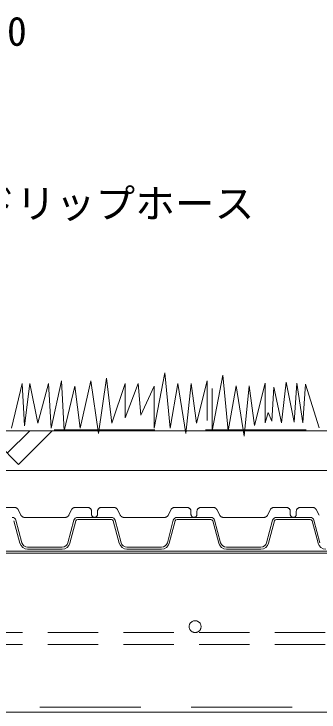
# Model space of a CAD drawing. Units: millimetres, scale not verified. Extents: x -1485 to 1485, y -1050 to 1050.
# Drawn here: x -113.9 to 39.7, y -241.5 to 109.9 of the extents above; entities that cross this region are included whole.
import ezdxf
from ezdxf.enums import TextEntityAlignment as Align

# ---------------------------------------------------------------- set-up
doc = ezdxf.new("R2010")
doc.units = ezdxf.units.MM
doc.header["$LTSCALE"] = 4
doc.linetypes.add('USER1', pattern=[19.05, 12.7, -6.35])
doc.linetypes.add('USER3', pattern=[9.525, 6.35, -3.175])
for name, color, linetype, lineweight in [('0-3_KUTAI', 3, 'Continuous', 18), ('0-4_BOUSUI', 1, 'Continuous', 18), ('0-6_MOJI', 7, 'Continuous', 18), ('0-7_ecom', 7, 'Continuous', 18), ('0-8_GREEN', 3, 'Continuous', 18), ('0-9_FD-L', 4, 'Continuous', 18), ('0-E_dannnetu', 6, 'Continuous', 18), ('0-F_tensen', 7, 'USER3', 18), ('1-0_bousui2', 7, 'USER1', 18)]:
    doc.layers.add(name, color=color, linetype=linetype, lineweight=lineweight)
doc.styles.add('ＭＳ ゴシック', font='')
doc.styles.get('ＭＳ ゴシック').set_extended_font_data('MS Gothic')

msp = doc.modelspace()

# ---------------------------------------------------------------- linework, layer by layer
at = {"layer": '0-3_KUTAI'}
msp.add_line((766.69, -161.504), (-939.062, -161.504), dxfattribs=at)
at = {"layer": '0-4_BOUSUI'}
for p, q in [((766.69, -160.504), (-347.01, -160.504)), ((766.69, -161.504), (-347.01, -161.504))]:
    msp.add_line(p, q, dxfattribs=at)
at = {"layer": '0-7_ecom'}
for p, q in [((766.69, -99.904), (-307.01, -99.904)), ((-128.611, -99.904), (-111.64, -116.875)), ((-105.984, -99.904), (-117.297, -111.218)), ((-94.67, -99.904), (-111.64, -116.875))]:
    msp.add_line(p, q, dxfattribs=at)
at = {"layer": '0-7_ecom', "color": 8}
msp.add_line((131.887, -119.904), (-295.31, -119.904), dxfattribs=at)
at = {"layer": '0-7_ecom', "color": 3, "linetype": 'USER1'}
msp.add_lwpolyline([(-307.01, -62.004), (-303.71, -75.004), (-246.156, -99.504), (643.083, -99.504)], dxfattribs=at)
at = {"layer": '0-8_GREEN'}
for points in [[(-115.197, -98.669), (-109.875, -76.051), (-108.544, -97.339), (-105.883, -76.051), (-101.892, -96.008), (-96.569, -76.051), (-95.239, -98.669), (-89.917, -74.72), (-88.586, -100), (-83.264, -77.381), (-80.603, -98.669), (-75.281, -74.72), (-71.29, -101.33), (-67.298, -73.389), (-64.637, -96.008), (-57.984, -76.051), (-57.984, -93.347), (-51.332, -76.051), (-50.001, -92.017), (-43.349, -77.381), (-43.349, -98.669), (-38.027, -70.728), (-35.365, -98.669), (-31.374, -76.051), (-27.382, -101.33), (-24.721, -76.051), (-22.06, -96.008), (-16.738, -74.72), (-16.738, -94.678)], [(-14.088, -78.616), (-14.088, -99.904), (-8.766, -71.963), (-6.105, -99.904), (-2.114, -77.285), (1.878, -102.565), (4.539, -77.285), (7.2, -97.243), (12.522, -75.955), (12.522, -95.913), (14.017, -90.706), (15.847, -95.011), (16.822, -77.949), (20.721, -95.986), (23.159, -75.512), (27.059, -95.498), (28.521, -75.999), (31.446, -95.986), (32.908, -76.487), (39.733, -98.423)]]:
    msp.add_lwpolyline(points, dxfattribs=at)
at = {"layer": '0-9_FD-L', "linetype": 'USER1'}
for p, q in [((-119.855, -138.504), (-113.588, -138.504)), ((-111.801, -139.606), (-110.394, -142.403)), ((-86.316, -142.403), (-84.909, -139.606)), ((-83.122, -138.504), (-76.855, -138.504)), ((-74.855, -140.504), (-74.855, -142.004)), ((-71.855, -142.004), (-71.855, -140.504)), ((-69.855, -138.504), (-63.588, -138.504)), ((-61.801, -139.606), (-60.394, -142.403)), ((-36.271, -142.403), (-34.864, -139.606)), ((-33.078, -138.504), (-26.81, -138.504)), ((-24.81, -140.504), (-24.81, -142.004)), ((-21.81, -142.004), (-21.81, -140.504)), ((-19.81, -138.504), (-13.543, -138.504)), ((-11.757, -139.606), (-10.35, -142.403)), ((13.729, -142.403), (15.136, -139.606)), ((16.922, -138.504), (23.19, -138.504)), ((25.19, -140.504), (25.19, -142.004)), ((28.19, -142.004), (28.19, -140.504)), ((30.19, -138.504), (36.457, -138.504)), ((38.243, -139.606), (39.65, -142.403)), ((-108.608, -143.504), (-88.103, -143.504)), ((-8.563, -143.504), (11.942, -143.504))]:
    msp.add_line(p, q, dxfattribs=at)
at = {"layer": '0-9_FD-L'}
for p, q in [((-81.818, -143.504), (-64.892, -143.504)), ((-31.774, -143.504), (-14.847, -143.504)), ((18.226, -143.504), (35.153, -143.504)), ((-110.915, -156.535), (-113.925, -145.247)), ((-112.959, -144.989), (-109.949, -156.277)), ((-86.761, -156.277), (-83.751, -144.989)), ((-82.785, -145.247), (-85.795, -156.535)), ((-64.892, -144.504), (-81.818, -144.504)), ((-60.915, -156.535), (-63.925, -145.247)), ((-62.959, -144.989), (-59.949, -156.277)), ((-36.717, -156.277), (-33.706, -144.989)), ((-32.74, -145.247), (-35.75, -156.535)), ((-14.847, -144.504), (-31.774, -144.504)), ((-10.871, -156.535), (-13.881, -145.247)), ((-12.915, -144.989), (-9.904, -156.277)), ((13.283, -156.277), (16.294, -144.989)), ((17.26, -145.247), (14.25, -156.535)), ((35.153, -144.504), (18.226, -144.504)), ((39.129, -156.535), (36.119, -145.247)), ((37.085, -144.989), (40.096, -156.277)), ((-107.05, -158.504), (-89.66, -158.504)), ((-89.66, -159.504), (-107.05, -159.504)), ((-7.006, -158.504), (10.385, -158.504)), ((10.385, -159.504), (-7.006, -159.504))]:
    msp.add_line(p, q, dxfattribs=at)
at = {"layer": '0-9_FD-L', "linetype": 'USER1'}
msp.add_lwpolyline([(-58.608, -143.504), (-48.355, -143.504), (-38.058, -143.504)], dxfattribs=at)
at = {"layer": '0-9_FD-L'}
for points in [[(-57.05, -158.504), (-48.355, -158.504), (-39.615, -158.504)], [(-39.615, -159.504), (-48.355, -159.504), (-57.05, -159.504)]]:
    msp.add_lwpolyline(points, dxfattribs=at)
at = {"layer": '0-9_FD-L', "linetype": 'USER1'}
for centre, radius, start, end in [((-113.588, -140.504), 2, 26.69982, 90), ((-83.122, -140.504), 2, 90, 153.30018), ((-76.855, -140.504), 2, 360, 90), ((-69.855, -140.504), 2, 90, 180), ((-63.588, -140.504), 2, 26.69982, 90), ((-33.078, -140.504), 2, 90, 153.30018), ((-26.81, -140.504), 2, 360, 90), ((-19.81, -140.504), 2, 90, 180), ((-13.543, -140.504), 2, 26.69982, 90), ((16.922, -140.504), 2, 90, 153.30018), ((23.19, -140.504), 2, 360, 90), ((30.19, -140.504), 2, 90, 180), ((36.457, -140.504), 2, 26.69982, 90), ((-108.608, -141.504), 2, 206.69982, 270), ((-88.103, -141.504), 2, 270, 333.30018), ((-73.355, -142.004), 1.5, 180, 0), ((-58.608, -141.504), 2, 206.69982, 270), ((-38.058, -141.504), 2, 270, 333.30018), ((-23.31, -142.004), 1.5, 180, 0), ((-8.563, -141.504), 2, 206.69982, 270), ((11.942, -141.504), 2, 270, 333.30018), ((26.69, -142.004), 1.5, 180, 0)]:
    msp.add_arc(centre, radius, start, end, dxfattribs=at)
at = {"layer": '0-9_FD-L'}
for centre, radius, start, end in [((-114.892, -145.504), 2, 14.93142, 90), ((-81.818, -145.504), 2, 90, 165.06858), ((-64.892, -145.504), 2, 14.93142, 90), ((-31.774, -145.504), 2, 90, 165.06858), ((-14.847, -145.504), 2, 14.93142, 90), ((18.226, -145.504), 2, 90, 165.06858), ((35.153, -145.504), 2, 14.93142, 90), ((-81.818, -145.504), 1, 90, 165.06858), ((-64.892, -145.504), 1, 14.93142, 90), ((-31.774, -145.504), 1, 90, 165.06858), ((-14.847, -145.504), 1, 14.93142, 90), ((18.226, -145.504), 1, 90, 165.06858), ((35.153, -145.504), 1, 14.93142, 90), ((-107.05, -155.504), 4, 194.93142, 270), ((-107.05, -155.504), 3, 194.93142, 270), ((-89.66, -155.504), 3, 270, 345.06858), ((-89.66, -155.504), 4, 270, 345.06858), ((-57.05, -155.504), 4, 194.93142, 270), ((-57.05, -155.504), 3, 194.93142, 270), ((-39.615, -155.504), 3, 270, 345.06858), ((-39.615, -155.504), 4, 270, 345.06858), ((-7.006, -155.504), 4, 194.93142, 270), ((-7.006, -155.504), 3, 194.93142, 270), ((10.385, -155.504), 3, 270, 345.06858), ((10.385, -155.504), 4, 270, 345.06858), ((42.994, -155.504), 4, 194.93142, 270)]:
    msp.add_arc(centre, radius, start, end, dxfattribs=at)
at = {"layer": '0-E_dannnetu'}
msp.add_line((766.69, -241.504), (-939.062, -241.504), dxfattribs=at)
at = {"layer": '0-F_tensen'}
for p, q in [((766.69, -201.504), (-939.062, -201.504)), ((766.69, -207.504), (-939.062, -207.504))]:
    msp.add_line(p, q, dxfattribs=at)
msp.add_circle((-22.713, -198.504), 3, dxfattribs=at)
at = {"layer": '1-0_bousui2'}
msp.add_line((-939.062, -239.004), (766.69, -239.004), dxfattribs=at)

# ---------------------------------------------------------------- texts
at = {"layer": '0-6_MOJI', "style": 'ＭＳ ゴシック'}
for s, p in [('FDウォールG100', (-247.284, 89.53)), ('FDドリップホース', (-152.867, 2.765))]:
    msp.add_text(s, height=14.66, dxfattribs=at).set_placement(p, align=Align.BOTTOM_LEFT)

doc.saveas('drawing.dxf')
